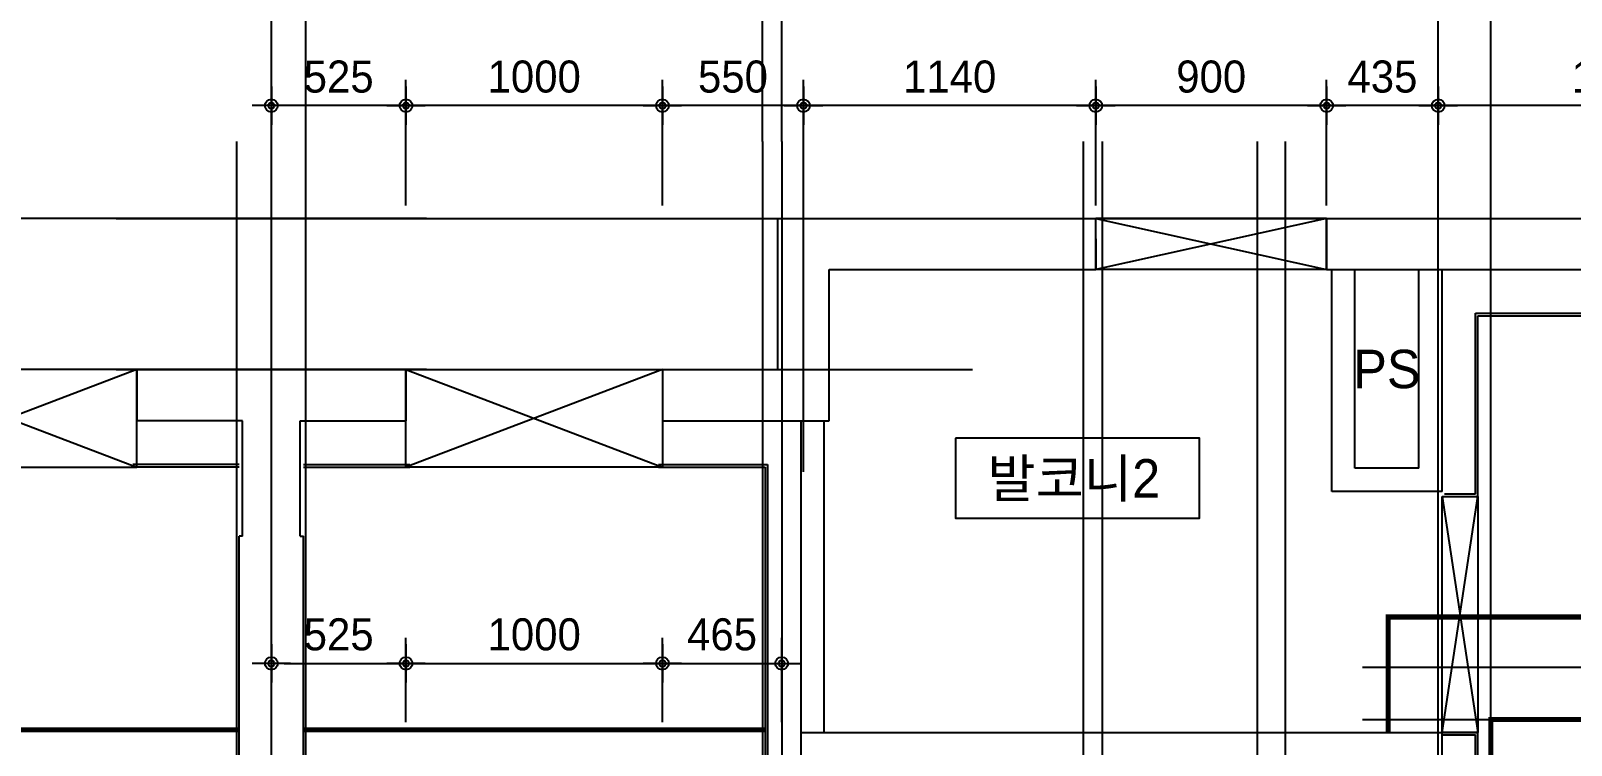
# Model space of a CAD drawing. Header units: millimetres. Extents: x 0 to 92204, y -190080 to 23760.
# Drawn here: x 54444 to 60451, y -143978 to -141192 of the extents above; entities that cross this region are included whole.
import ezdxf
from ezdxf.enums import TextEntityAlignment as Align
from ezdxf.xclip import XClip

# ---------------------------------------------------------------- set-up
doc = ezdxf.new("R2010")
doc.units = ezdxf.units.MM
doc.header["$LTSCALE"] = 100
doc.header["$XCLIPFRAME"] = 0
for name, pattern in [('AUDIT_D_220706163347-0', [0]), ('CEN', [62, 60, -1, 0, -1]), ('HIDDEN', [9.525, 6.35, -3.175])]:
    doc.linetypes.add(name, pattern=pattern)
doc.layers.get('defpoints').update_dxf_attribs({"color": 139})
for name, color, linetype in [('AA-XXXX-DIMS', 7, 'Continuous'), ('CEN_CON', 1, 'CEN'), ('CEN_WALL', 12, 'CEN'), ('CONC', 2, 'Continuous'), ('DIM', 7, 'AUDIT_D_220706163347-0'), ('ELE3_CON', 7, 'Continuous'), ('MC', 135, 'Continuous'), ('ROM', 7, 'AUDIT_D_220706163347-0'), ('WAL', 3, 'Continuous'), ('WAL_DRY', 7, 'Continuous'), ('실명', 3, 'AUDIT_D_220706163347-0'), ('실명박스', 7, 'AUDIT_D_220706163347-0'), ('창호-open', 4, 'Continuous'), ('확장', 8, 'HIDDEN')]:
    doc.layers.add(name, color=color, linetype=linetype)
doc.layers.add('AA-XXXX-MC', color=153, linetype='AUDIT_D_220706163347-0', plot=False)
doc.layers.add('Defpoint', color=135, linetype='Continuous', plot=False)
doc.styles.add('HAUD01', font='Dotum.ttf')
doc.styles.add('돋움', font='Dotum.ttf')
doc.dimstyles.new('내부100', dxfattribs={"dimscale": 50, "dimtxt": 2.5, "dimasz": 1, "dimexe": 2, "dimexo": 1, "dimgap": 1, "dimtad": 1, "dimdec": 0, "dimzin": 0, "dimdsep": 46, "dimtxsty": '돋움', "dimblk1": 'DIMDOT', "dimblk2": 'DIMDOT', "dimsah": 1, "dimcen": 0.09, "dimdle": 2, "dimclrd": 7, "dimclre": 7, "dimclrt": 3, "dimadec": 0, "dimazin": 0, "dimtfac": 1, "dimtdec": 0, "dimtix": 1, "dimtmove": 2, "dimatfit": 3, "dimldrblk": 'DIMDOT', "dimfxl": 1, "dimtolj": 1, "dimtzin": 0, "dimarcsym": 0})

# ---------------------------------------------------------------- blocks, each defined once
blk = doc.blocks.new('WIN_900_단창2')
at = {"layer": 'Defpoint'}
for p, q in [((-15, 120), (-15, 0)), ((885, 120), (885, 0))]:
    blk.add_line(p, q, dxfattribs=at)
blk = doc.blocks.new('U-131A(확장)2', base_point=(284085.3, -82263.2))
at = {"layer": 'CEN_CON'}
for p, q in [((284390.3, -82563.2), (284390.3, -71628.2)), ((286465.3, -72916.4), (286465.3, -71628.2)), ((288235.3, -82563.2), (288235.3, -71628.2)), ((283785.3, -71928.2), (293675.3, -71928.2)), ((283785.3, -72518.2), (287124.7, -72518.2))]:
    blk.add_line(p, q, dxfattribs=at)
at = {"layer": 'CEN_WALL'}
for p, q in [((286380.3, -71628.2), (286380.3, -76883.2)), ((287630.3, -71628.2), (287630.3, -75333.2)), ((288940.3, -74423.2), (288940.3, -71628.2)), ((288645.3, -73678.2), (293045.3, -73678.2))]:
    blk.add_line(p, q, dxfattribs=at)
at = {"layer": 'CONC'}
for p, q in [((286365.3, -71928.2), (287605.3, -71928.2)), ((286365.3, -72518.2), (286365.3, -71928.2)), ((287605.3, -72128.2), (287605.3, -71928.2)), ((288505.3, -71928.2), (290345.3, -71928.2)), ((288505.3, -72128.2), (288505.3, -71928.2)), ((286565.3, -72718.2), (286565.3, -72128.2)), ((286565.3, -72128.2), (287605.3, -72128.2)), ((288505.3, -72128.2), (290345.3, -72128.2)), ((284085.3, -72518.2), (284915.3, -72518.2)), ((284915.3, -72518.2), (284915.3, -72718.2)), ((285915.3, -72518.2), (286365.3, -72518.2)), ((285915.3, -72518.2), (285915.3, -72718.2)), ((284502.3, -72718.2), (284915.3, -72718.2)), ((284502.3, -73168.2), (284502.3, -72718.2)), ((285915.3, -72718.2), (286565.3, -72718.2)), ((284502.3, -73168.2), (284515.3, -73168.2)), ((284515.3, -80123.2), (284515.3, -73168.2)), ((286455.3, -73933.2), (288955.3, -73933.2)), ((286455.3, -73933.2), (286455.3, -74133.2)), ((288955.3, -74133.2), (288955.3, -73933.2))]:
    blk.add_line(p, q, dxfattribs=at)
at = {"layer": 'ELE3_CON'}
for p, q in [((288505.3, -71928.2), (287605.3, -71928.2)), ((284915.3, -72518.2), (285915.3, -72518.2))]:
    blk.add_line(p, q, dxfattribs=at)
at = {"layer": 'MC'}
for p, q in [((284525.3, -82563.2), (284525.3, -71628.2)), ((286305.3, -71628.2), (286305.3, -76883.2)), ((287555.3, -71628.2), (287555.3, -75333.2)), ((288345.3, -82563.2), (288345.3, -71628.2)), ((289145.3, -74423.2), (289145.3, -71628.2)), ((288645.3, -73883.2), (293045.3, -73883.2))]:
    blk.add_line(p, q, dxfattribs=at)
at = {"layer": 'WAL'}
for p, q in [((288525.3, -72993.2), (288525.3, -72128.2)), ((288615.3, -72903.2), (288615.3, -72128.2)), ((288865.3, -72903.2), (288865.3, -72128.2)), ((288955.3, -72993.2), (288955.3, -72128.2)), ((286455.3, -72718.2), (286455.3, -73933.2)), ((286545.3, -72718.2), (286545.3, -73933.2)), ((288865.3, -72903.2), (288615.3, -72903.2)), ((288955.3, -72993.2), (288525.3, -72993.2))]:
    blk.add_line(p, q, dxfattribs=at)
at = {"layer": 'WAL_DRY'}
for p, q in [((289085.3, -73003.2), (289085.3, -72298.2)), ((289085.3, -72298.2), (290360.3, -72298.2)), ((289095.3, -72308.2), (290360.3, -72308.2)), ((289095.3, -73013.2), (289095.3, -72308.2)), ((284515.3, -72888.2), (284930.3, -72888.2)), ((284515.3, -72898.2), (284930.3, -72898.2)), ((285900.3, -72888.2), (286325.3, -72888.2)), ((285900.3, -72898.2), (286315.3, -72898.2)), ((286315.3, -72898.2), (286315.3, -74293.2)), ((286325.3, -72888.2), (286325.3, -74293.2)), ((288965.3, -73003.2), (289085.3, -73003.2)), ((288965.3, -73013.2), (289095.3, -73013.2)), ((288955.3, -73933.2), (289095.3, -73933.2)), ((289095.3, -74313.2), (289095.3, -73933.2)), ((288955.3, -73943.2), (289085.3, -73943.2)), ((289085.3, -74303.2), (289085.3, -73943.2))]:
    blk.add_line(p, q, dxfattribs=at)
at = {"layer": '확장', "ltscale": 0.5, "const_width": 20, "flags": 128}
for points in [[(288745.3, -73933.2), (288745.3, -73483.2), (292555.3, -73483.2)], [(289095.3, -74323.2), (289145.3, -74323.2), (289145.3, -73883.2), (292555.3, -73883.2)], [(284515.3, -73923.2), (286315.3, -73923.2)]]:
    blk.add_lwpolyline(points, dxfattribs=at)
blk.add_blockref('WIN_900_단창2', (287620.3, -72128.2))
blk = doc.blocks.new('DIMDOT')
at = {"layer": 'AA-XXXX-DIMS'}
for p, q in [((0, -1.5), (0, 1.5)), ((-1.5, 0), (1.5, 0))]:
    blk.add_line(p, q, dxfattribs=at)
for radius in [0.5, 0.25]:
    blk.add_circle((0, 0), radius, dxfattribs=at)
blk = doc.blocks.new('*D1879')
at = {"layer": 'defpoints', "color": 0, "transparency": 16777216}
for p in [(55906.9, -143659), (55381.9, -143938), (55906.9, -143938)]:
    blk.add_point(p, dxfattribs=at)
at = {"layer": 'DIM', "color": 7, "lineweight": -2, "transparency": 16777216}
for p, q in [((55381.9, -143888), (55381.9, -143559)), ((55906.9, -143888), (55906.9, -143559)), ((55431.9, -143659), (55856.9, -143659))]:
    blk.add_line(p, q, dxfattribs=at)
at = {"layer": 'DIM', "color": 7, "lineweight": -2, "transparency": 16777216, "xscale": 50, "yscale": 50, "zscale": 50, "rotation": 180}
blk.add_blockref('DIMDOT', (55381.9, -143659), dxfattribs=at)
at = {"layer": 'DIM', "color": 7, "lineweight": -2, "transparency": 16777216, "xscale": 50, "yscale": 50, "zscale": 50}
blk.add_blockref('DIMDOT', (55906.9, -143659), dxfattribs=at)
at = {"layer": 'DIM', "color": 3, "transparency": 16777216, "insert": (55644.4, -143546.4), "char_height": 125, "attachment_point": 5, "style": '돋움'}
blk.add_mtext('\\A1;525', dxfattribs=at)
blk = doc.blocks.new('*D1880')
at = {"layer": 'defpoints', "color": 0, "transparency": 16777216}
for p in [(56906.9, -143659), (55906.9, -143938), (56906.9, -143938)]:
    blk.add_point(p, dxfattribs=at)
at = {"layer": 'DIM', "color": 7, "lineweight": -2, "transparency": 16777216}
for p, q in [((55906.9, -143888), (55906.9, -143559)), ((56906.9, -143888), (56906.9, -143559)), ((55956.9, -143659), (56856.9, -143659))]:
    blk.add_line(p, q, dxfattribs=at)
at = {"layer": 'DIM', "color": 7, "lineweight": -2, "transparency": 16777216, "xscale": 50, "yscale": 50, "zscale": 50, "rotation": 180}
blk.add_blockref('DIMDOT', (55906.9, -143659), dxfattribs=at)
at = {"layer": 'DIM', "color": 7, "lineweight": -2, "transparency": 16777216, "xscale": 50, "yscale": 50, "zscale": 50}
blk.add_blockref('DIMDOT', (56906.9, -143659), dxfattribs=at)
at = {"layer": 'DIM', "color": 3, "transparency": 16777216, "insert": (56406.9, -143546.4), "char_height": 125, "attachment_point": 5, "style": '돋움'}
blk.add_mtext('\\A1;1000', dxfattribs=at)
blk = doc.blocks.new('*D1881')
at = {"layer": 'defpoints', "color": 0, "transparency": 16777216}
for p in [(57371.9, -143659), (56906.9, -143938), (57371.9, -143938)]:
    blk.add_point(p, dxfattribs=at)
at = {"layer": 'DIM', "color": 7, "lineweight": -2, "transparency": 16777216}
for p, q in [((56906.9, -143888), (56906.9, -143559)), ((57371.9, -143888), (57371.9, -143559)), ((56956.9, -143659), (57321.9, -143659))]:
    blk.add_line(p, q, dxfattribs=at)
at = {"layer": 'DIM', "color": 7, "lineweight": -2, "transparency": 16777216, "xscale": 50, "yscale": 50, "zscale": 50, "rotation": 180}
blk.add_blockref('DIMDOT', (56906.9, -143659), dxfattribs=at)
at = {"layer": 'DIM', "color": 7, "lineweight": -2, "transparency": 16777216, "xscale": 50, "yscale": 50, "zscale": 50}
blk.add_blockref('DIMDOT', (57371.9, -143659), dxfattribs=at)
at = {"layer": 'DIM', "color": 3, "transparency": 16777216, "insert": (57139.4, -143546.4), "char_height": 125, "attachment_point": 5, "style": '돋움'}
blk.add_mtext('\\A1;465', dxfattribs=at)
blk = doc.blocks.new('*D1884')
at = {"layer": 'defpoints', "color": 0, "transparency": 16777216}
for p in [(59931.9, -141483.4), (59931.9, -141923), (61336.9, -141923)]:
    blk.add_point(p, dxfattribs=at)
at = {"layer": 'DIM', "color": 7, "lineweight": -2, "transparency": 16777216}
for p, q in [((59931.9, -141873), (59931.9, -141383.4)), ((61336.9, -141873), (61336.9, -141383.4)), ((61286.9, -141483.4), (59981.9, -141483.4))]:
    blk.add_line(p, q, dxfattribs=at)
at = {"layer": 'DIM', "color": 7, "lineweight": -2, "transparency": 16777216, "xscale": 50, "yscale": 50, "zscale": 50, "rotation": 180}
blk.add_blockref('DIMDOT', (59931.9, -141483.4), dxfattribs=at)
at = {"layer": 'DIM', "color": 7, "lineweight": -2, "transparency": 16777216, "xscale": 50, "yscale": 50, "zscale": 50}
blk.add_blockref('DIMDOT', (61336.9, -141483.4), dxfattribs=at)
at = {"layer": 'DIM', "color": 3, "transparency": 16777216, "insert": (60634.4, -141370.8), "char_height": 125, "attachment_point": 5, "style": '돋움'}
blk.add_mtext('\\A1;1405', dxfattribs=at)
blk = doc.blocks.new('*D1885')
at = {"layer": 'defpoints', "color": 0, "transparency": 16777216}
for p in [(59496.9, -141483.4), (59496.9, -141923), (59931.9, -141923)]:
    blk.add_point(p, dxfattribs=at)
at = {"layer": 'DIM', "color": 7, "lineweight": -2, "transparency": 16777216}
for p, q in [((59496.9, -141873), (59496.9, -141383.4)), ((59931.9, -141873), (59931.9, -141383.4)), ((59881.9, -141483.4), (59546.9, -141483.4))]:
    blk.add_line(p, q, dxfattribs=at)
at = {"layer": 'DIM', "color": 7, "lineweight": -2, "transparency": 16777216, "xscale": 50, "yscale": 50, "zscale": 50, "rotation": 180}
blk.add_blockref('DIMDOT', (59496.9, -141483.4), dxfattribs=at)
at = {"layer": 'DIM', "color": 7, "lineweight": -2, "transparency": 16777216, "xscale": 50, "yscale": 50, "zscale": 50}
blk.add_blockref('DIMDOT', (59931.9, -141483.4), dxfattribs=at)
at = {"layer": 'DIM', "color": 3, "transparency": 16777216, "insert": (59714.4, -141370.8), "char_height": 125, "attachment_point": 5, "style": '돋움'}
blk.add_mtext('\\A1;435', dxfattribs=at)
blk = doc.blocks.new('*D1886')
at = {"layer": 'defpoints', "color": 0, "transparency": 16777216}
for p in [(58596.9, -141483.4), (58596.9, -141923), (59496.9, -141923)]:
    blk.add_point(p, dxfattribs=at)
at = {"layer": 'DIM', "color": 7, "lineweight": -2, "transparency": 16777216}
for p, q in [((58596.9, -141873), (58596.9, -141383.4)), ((59496.9, -141873), (59496.9, -141383.4)), ((59446.9, -141483.4), (58646.9, -141483.4))]:
    blk.add_line(p, q, dxfattribs=at)
at = {"layer": 'DIM', "color": 7, "lineweight": -2, "transparency": 16777216, "xscale": 50, "yscale": 50, "zscale": 50, "rotation": 180}
blk.add_blockref('DIMDOT', (58596.9, -141483.4), dxfattribs=at)
at = {"layer": 'DIM', "color": 7, "lineweight": -2, "transparency": 16777216, "xscale": 50, "yscale": 50, "zscale": 50}
blk.add_blockref('DIMDOT', (59496.9, -141483.4), dxfattribs=at)
at = {"layer": 'DIM', "color": 3, "transparency": 16777216, "insert": (59046.9, -141370.8), "char_height": 125, "attachment_point": 5, "style": '돋움'}
blk.add_mtext('\\A1;900', dxfattribs=at)
blk = doc.blocks.new('*D1887')
at = {"layer": 'defpoints', "color": 0, "transparency": 16777216}
for p in [(57456.9, -141483.4), (57456.9, -141923), (58596.9, -141923)]:
    blk.add_point(p, dxfattribs=at)
at = {"layer": 'DIM', "color": 7, "lineweight": -2, "transparency": 16777216}
for p, q in [((57456.9, -141873), (57456.9, -141383.4)), ((58596.9, -141873), (58596.9, -141383.4)), ((58546.9, -141483.4), (57506.9, -141483.4))]:
    blk.add_line(p, q, dxfattribs=at)
at = {"layer": 'DIM', "color": 7, "lineweight": -2, "transparency": 16777216, "xscale": 50, "yscale": 50, "zscale": 50, "rotation": 180}
blk.add_blockref('DIMDOT', (57456.9, -141483.4), dxfattribs=at)
at = {"layer": 'DIM', "color": 7, "lineweight": -2, "transparency": 16777216, "xscale": 50, "yscale": 50, "zscale": 50}
blk.add_blockref('DIMDOT', (58596.9, -141483.4), dxfattribs=at)
at = {"layer": 'DIM', "color": 3, "transparency": 16777216, "insert": (58026.9, -141370.8), "char_height": 125, "attachment_point": 5, "style": '돋움'}
blk.add_mtext('\\A1;1140', dxfattribs=at)
blk = doc.blocks.new('*D1888')
at = {"layer": 'defpoints', "color": 0, "transparency": 16777216}
for p in [(56906.9, -141483.4), (56906.9, -141923), (57456.9, -141923)]:
    blk.add_point(p, dxfattribs=at)
at = {"layer": 'DIM', "color": 7, "lineweight": -2, "transparency": 16777216}
for p, q in [((56906.9, -141873), (56906.9, -141383.4)), ((57456.9, -141873), (57456.9, -141383.4)), ((57406.9, -141483.4), (56956.9, -141483.4))]:
    blk.add_line(p, q, dxfattribs=at)
at = {"layer": 'DIM', "color": 7, "lineweight": -2, "transparency": 16777216, "xscale": 50, "yscale": 50, "zscale": 50, "rotation": 180}
blk.add_blockref('DIMDOT', (56906.9, -141483.4), dxfattribs=at)
at = {"layer": 'DIM', "color": 7, "lineweight": -2, "transparency": 16777216, "xscale": 50, "yscale": 50, "zscale": 50}
blk.add_blockref('DIMDOT', (57456.9, -141483.4), dxfattribs=at)
at = {"layer": 'DIM', "color": 3, "transparency": 16777216, "insert": (57181.9, -141370.8), "char_height": 125, "attachment_point": 5, "style": '돋움'}
blk.add_mtext('\\A1;550', dxfattribs=at)
blk = doc.blocks.new('*D1889')
at = {"layer": 'defpoints', "color": 0, "transparency": 16777216}
for p in [(55906.9, -141483.4), (55906.9, -141923), (56906.9, -141923)]:
    blk.add_point(p, dxfattribs=at)
at = {"layer": 'DIM', "color": 7, "lineweight": -2, "transparency": 16777216}
for p, q in [((55906.9, -141873), (55906.9, -141383.4)), ((56906.9, -141873), (56906.9, -141383.4)), ((56856.9, -141483.4), (55956.9, -141483.4))]:
    blk.add_line(p, q, dxfattribs=at)
at = {"layer": 'DIM', "color": 7, "lineweight": -2, "transparency": 16777216, "xscale": 50, "yscale": 50, "zscale": 50, "rotation": 180}
blk.add_blockref('DIMDOT', (55906.9, -141483.4), dxfattribs=at)
at = {"layer": 'DIM', "color": 7, "lineweight": -2, "transparency": 16777216, "xscale": 50, "yscale": 50, "zscale": 50}
blk.add_blockref('DIMDOT', (56906.9, -141483.4), dxfattribs=at)
at = {"layer": 'DIM', "color": 3, "transparency": 16777216, "insert": (56406.9, -141370.8), "char_height": 125, "attachment_point": 5, "style": '돋움'}
blk.add_mtext('\\A1;1000', dxfattribs=at)
blk = doc.blocks.new('*D1890')
at = {"layer": 'defpoints', "color": 0, "transparency": 16777216}
for p in [(55381.9, -141483.4), (55381.9, -141923), (55906.9, -141923)]:
    blk.add_point(p, dxfattribs=at)
at = {"layer": 'DIM', "color": 7, "lineweight": -2, "transparency": 16777216}
for p, q in [((55381.9, -141873), (55381.9, -141383.4)), ((55906.9, -141873), (55906.9, -141383.4)), ((55856.9, -141483.4), (55431.9, -141483.4))]:
    blk.add_line(p, q, dxfattribs=at)
at = {"layer": 'DIM', "color": 7, "lineweight": -2, "transparency": 16777216, "xscale": 50, "yscale": 50, "zscale": 50, "rotation": 180}
blk.add_blockref('DIMDOT', (55381.9, -141483.4), dxfattribs=at)
at = {"layer": 'DIM', "color": 7, "lineweight": -2, "transparency": 16777216, "xscale": 50, "yscale": 50, "zscale": 50}
blk.add_blockref('DIMDOT', (55906.9, -141483.4), dxfattribs=at)
at = {"layer": 'DIM', "color": 3, "transparency": 16777216, "insert": (55644.4, -141370.8), "char_height": 125, "attachment_point": 5, "style": '돋움'}
blk.add_mtext('\\A1;525', dxfattribs=at)

msp = doc.modelspace()

# ---------------------------------------------------------------- linework, layer by layer
at = {"layer": 'AA-XXXX-MC'}
for p, q in [((55516.9, -141623), (55516.9, -138833)), ((57296.9, -141623), (57296.9, -138833)), ((60136.9, -141623), (60136.9, -138833))]:
    msp.add_line(p, q, dxfattribs=at)
at = {"layer": 'CEN_CON'}
for p, q in [((55381.9, -141623), (55381.9, -138833)), ((57371.9, -141623), (57371.9, -138833)), ((59931.9, -141623), (59931.9, -138833))]:
    msp.add_line(p, q, dxfattribs=at)
at = {"layer": '실명박스'}
msp.add_lwpolyline([(58049.2, -142780.3), (58049.2, -143092.8), (59001.8, -143092.8), (59001.8, -142780.3)], close=True, dxfattribs=at)
at = {"layer": '창호-open'}
for p, q in [((59496.9, -141923), (58596.9, -142123)), ((58596.9, -141923), (59496.9, -142123)), ((53856.9, -142513), (54856.9, -142893)), ((54856.9, -142513), (53856.9, -142893)), ((56906.9, -142513), (55906.9, -142893)), ((55906.9, -142513), (56906.9, -142893)), ((59946.9, -143928), (60086.9, -143008)), ((59946.9, -143008), (60086.9, -143928))]:
    msp.add_line(p, q, dxfattribs=at)
for points in [[(58596.9, -141923), (59496.9, -141923), (59496.9, -142123), (58596.9, -142123)], [(54856.9, -142513), (53856.9, -142513), (53856.9, -142893), (54856.9, -142893)], [(55906.9, -142513), (56906.9, -142513), (56906.9, -142893), (55906.9, -142893)], [(59946.9, -143008), (60086.9, -143008), (60086.9, -143928), (59946.9, -143928)]]:
    msp.add_lwpolyline(points, close=True, dxfattribs=at)

# ---------------------------------------------------------------- block references
ref = msp.add_blockref('U-131A(확장)2', (55686.9, -152258), dxfattribs=dict(xscale=-1))
XClip(ref).set_block_clipping_path([(254525.3468844854, -82563.1562753955), (286041.4119379289, -68838.1562753955)])
ref = msp.add_blockref('U-131A(확장)2', (55076.9, -152258))
XClip(ref).set_block_clipping_path([(282739.2818310418, -82563.1562753955), (314255.3468844853, -68838.1562753955)])

# ---------------------------------------------------------------- texts
at = {"layer": 'ROM', "color": 3, "style": 'HAUD01'}
msp.add_text('PS', height=150, dxfattribs=at).set_placement((59731.9, -142510.5), align=Align.MIDDLE)
at = {"layer": '실명', "style": 'HAUD01'}
msp.add_text('발코니2', height=150, dxfattribs=at).set_placement((58510.8, -142935.5), align=Align.MIDDLE)

# ---------------------------------------------------------------- dimensions: what is measured, and where the dimension line sits
at = {"layer": 'DIM'}
for base, p1, p2, picture, middle in [((55381.9, -141483.4), (55906.9, -141923), (55381.9, -141923), '*D1890', (55644.4, -141370.8)), ((55906.9, -141483.4), (56906.9, -141923), (55906.9, -141923), '*D1889', (56406.9, -141370.8)), ((56906.9, -141483.4), (57456.9, -141923), (56906.9, -141923), '*D1888', (57181.9, -141370.8)), ((57456.9, -141483.4), (58596.9, -141923), (57456.9, -141923), '*D1887', (58026.9, -141370.8)), ((58596.9, -141483.4), (59496.9, -141923), (58596.9, -141923), '*D1886', (59046.9, -141370.8)), ((59496.9, -141483.4), (59931.9, -141923), (59496.9, -141923), '*D1885', (59714.4, -141370.8)), ((59931.9, -141483.4), (61336.9, -141923), (59931.9, -141923), '*D1884', (60634.4, -141370.8)), ((55906.9, -143659), (55381.9, -143938), (55906.9, -143938), '*D1879', (55644.4, -143546.4)), ((56906.9, -143659), (55906.9, -143938), (56906.9, -143938), '*D1880', (56406.9, -143546.4)), ((57371.9, -143659), (56906.9, -143938), (57371.9, -143938), '*D1881', (57139.4, -143546.4))]:
    dim = msp.add_linear_dim(base=base, p1=p1, p2=p2, dimstyle='내부100', override={"dimscale": 50}, dxfattribs=at)
    dim.commit()
    dim.dimension.update_dxf_attribs({"geometry": picture, "text_midpoint": middle})

doc.saveas('drawing.dxf')
